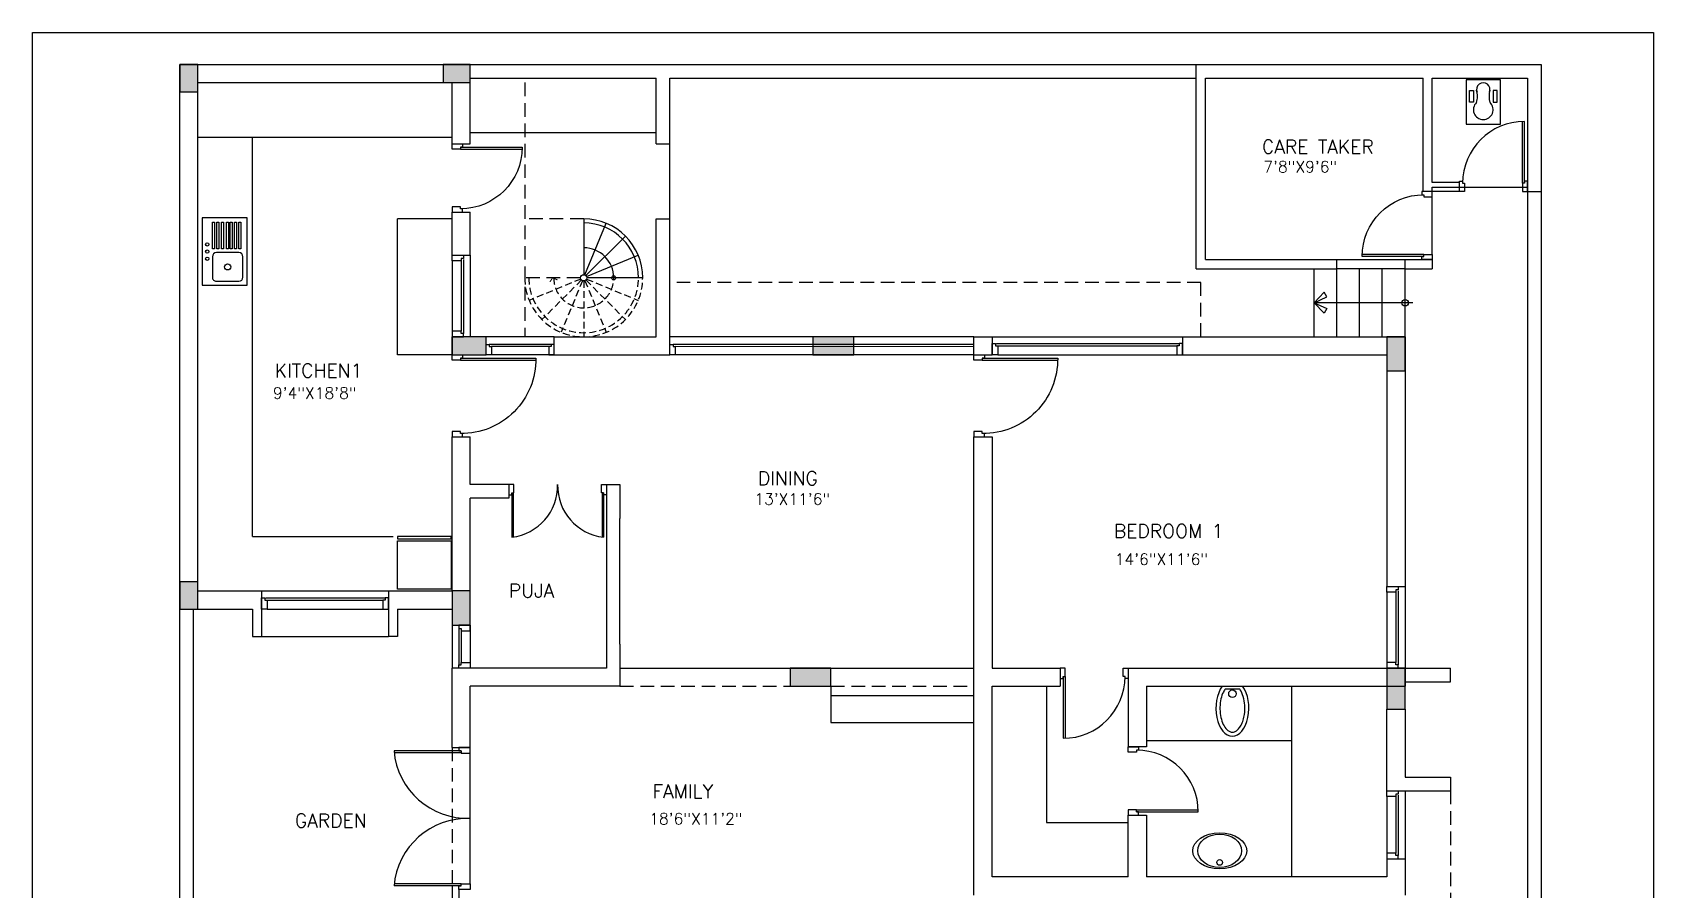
# Model space of a CAD drawing. Header units: inches. Extents: x 26246 to 28973, y 2110 to 3144.
# Drawn here: x 26874 to 27588, y 2767 to 3144 of the extents above; entities that cross this region are included whole.
import ezdxf

# ---------------------------------------------------------------- set-up
doc = ezdxf.new("R2010")
doc.units = ezdxf.units.IN
doc.header["$LTSCALE"] = 6
doc.header["$MEASUREMENT"] = 0
doc.linetypes.add('HIDDEN', pattern=[0.375, 0.25, -0.125])
doc.layers.get('0').update_dxf_attribs({"color": 8, "linetype": 'CONTINUOUS'})
doc.layers.get('Defpoints').update_dxf_attribs({"color": 8, "linetype": 'CONTINUOUS'})
for name, color, linetype in [('col', 2, 'CONTINUOUS'), ('COMMENTS', 10, 'CONTINUOUS'), ('door', 5, 'CONTINUOUS'), ('ELEVATION1', 8, 'HIDDEN'), ('FRAME', 3, 'CONTINUOUS'), ('FURN', 32, 'CONTINUOUS'), ('HATCH', 253, 'CONTINUOUS'), ('SITE', 6, 'CONTINUOUS'), ('stair', 40, 'CONTINUOUS'), ('TEXT', 3, 'CONTINUOUS'), ('WALL', 7, 'CONTINUOUS'), ('window', 4, 'CONTINUOUS')]:
    doc.layers.add(name, color=color, linetype=linetype)
doc.styles.add('SIMPLEX', font='simplex.shx', dxfattribs={"height": 6})

# ---------------------------------------------------------------- blocks, each defined once
blk = doc.blocks.new('RECTANG')
for p, q in [((1, 1), (0, 1)), ((0, 1), (0, 0)), ((1, 0), (1, 1)), ((0, 0), (1, 0))]:
    blk.add_line(p, q)
blk = doc.blocks.new('SINK1')
at = {"color": 0}
for p, q in [((17, -4), (17, -15)), ((29, -2), (19, -2)), ((31, -15), (31, -4)), ((19, -17), (29, -17))]:
    blk.add_line(p, q, dxfattribs=at)
for points in [[(2.03, -3.05), (15.09, -3.05), (15.09, -4.02), (2.03, -4.02)], [(2.03, -5.23), (15.09, -5.23), (15.09, -6.19), (2.03, -6.19)], [(2.03, -7.28), (15.09, -7.28), (15.09, -8.25), (2.03, -8.25)], [(2.03, -9.16), (15.09, -9.16), (15.09, -10.12), (2.03, -10.12)], [(2.03, -11.51), (15.09, -11.51), (15.09, -12.47), (2.03, -12.47)], [(2.03, -13.8), (15.09, -13.8), (15.09, -14.77), (2.03, -14.77)], [(2.03, -15.98), (15.09, -15.98), (15.09, -16.94), (2.03, -16.94)]]:
    blk.add_lwpolyline(points, close=True, dxfattribs=at)
for centre, radius in [((24, -9.5), 1.5), ((13, -19.5), 0.791), ((16.5, -19.5), 0.791), ((20, -19.5), 0.791)]:
    blk.add_circle(centre, radius, dxfattribs=at)
for centre, start, end in [((19, -4), 90, 180), ((29, -4), 0, 90), ((19, -15), 180, 270), ((29, -15), 270, 360)]:
    blk.add_arc(centre, 2, start, end, dxfattribs=at)
at = {"color": 0, "xscale": 22, "yscale": 33, "zscale": 22, "rotation": 90}
blk.add_blockref('RECTANG', (33, -22), dxfattribs=at)
blk = doc.blocks.new('FRAME')
at = {"layer": 'FRAME', "lineweight": -2}
for p, q in [((-2.5, 4), (-2.5, 0)), ((-1.5, 4), (-2.5, 4)), ((-2.5, 0), (0, 0)), ((-1.5, 5), (-1.5, 4)), ((0, 5), (-1.5, 5)), ((0, 0), (0, 5))]:
    blk.add_line(p, q, dxfattribs=at)
blk = doc.blocks.new('DOOR')
at = {"layer": 'door'}
for p, q in [((-2.5, 4), (-2.5, 39.99)), ((-1.5, 4), (-1.5, 39.99))]:
    blk.add_line(p, q, dxfattribs=at)
blk.add_arc((-1.99, 4.48), 35.51, 89.21121, 180.76668, dxfattribs=at)
at = {"layer": 'FRAME', "xscale": -1}
blk.add_blockref('FRAME', (-39, 0), dxfattribs=at)
at = {"layer": 'FRAME'}
blk.add_blockref('FRAME', (0, 0), dxfattribs=at)
blk = doc.blocks.new('DOOR1')
at = {"layer": 'door'}
for p, q in [((-2.5, 4), (-2.5, 33.99)), ((-1.5, 4), (-1.5, 33.99))]:
    blk.add_line(p, q, dxfattribs=at)
blk.add_arc((-1.49, 3.98), 30.01, 90.01877, 179.95469, dxfattribs=at)
at = {"layer": 'FRAME', "xscale": -1}
blk.add_blockref('FRAME', (-33, 0), dxfattribs=at)
at = {"layer": 'FRAME'}
blk.add_blockref('FRAME', (0, 0), dxfattribs=at)
blk = doc.blocks.new('SINK')
at = {"layer": 'FURN'}
blk.add_circle((0, -9.88), 0.939, dxfattribs=at)
for major_axis, ratio in [((9, 0), 0.666667), ((7.31, 0), 0.765268)]:
    blk.add_ellipse((0, -6), major_axis=major_axis, ratio=ratio, dxfattribs=at)
blk = doc.blocks.new('WC')
at = {"layer": 'FURN'}
for p, q in [((20.28, 0.74), (20.28, -5.44)), ((21.34, 2.15), (21.34, -6.85))]:
    blk.add_line(p, q, dxfattribs=at)
blk.add_circle((18.07, -2.35), 1.64, dxfattribs=at)
blk.add_ellipse((11.66, -2.35), major_axis=(12.32, 0), ratio=0.590185, start_param=0.666986, end_param=5.616199, dxfattribs=at)
blk.add_open_spline([(20.28, 0.74), (19.86, 1.05), (19.37, 1.36), (17.92, 2.08), (16.88, 2.45), (14.61, 2.97), (13.39, 3.12), (10.92, 3.18), (9.68, 3.1), (7.33, 2.69), (6.22, 2.37), (4.28, 1.57), (3.45, 1.08), (2.33, 0.18), (1.96, -0.22), (1.42, -1.01), (1.26, -1.39), (1.08, -2.1), (1.07, -2.45), (1.2, -3.16), (1.34, -3.53), (1.82, -4.31), (2.16, -4.71), (3.06, -5.49), (3.61, -5.87), (4.9, -6.55), (5.63, -6.85), (7.22, -7.35), (8.08, -7.54), (10.27, -7.86), (11.64, -7.91), (14.31, -7.73), (15.61, -7.49), (17.95, -6.78), (18.98, -6.31), (19.98, -5.66), (20.13, -5.55), (20.28, -5.44)], degree=3, knots=[0.666986, 0.666986, 0.666986, 0.666986, 0.870667, 0.870667, 1.198761, 1.198761, 1.526855, 1.526855, 1.854949, 1.854949, 2.183043, 2.183043, 2.511137, 2.511137, 2.756166, 2.756166, 3.001195, 3.001195, 3.246224, 3.246224, 3.491253, 3.491253, 3.736282, 3.736282, 3.981311, 3.981311, 4.22634, 4.22634, 4.471369, 4.471369, 4.829101, 4.829101, 5.186834, 5.186834, 5.544567, 5.544567, 5.616199, 5.616199, 5.616199, 5.616199], dxfattribs=at)

msp = doc.modelspace()

# ---------------------------------------------------------------- hatches: boundary and pattern name
at = {"layer": 'HATCH', "lineweight": -2}
for points in [[(26938.77, 3118.12), (26946.77, 3118.12), (26946.77, 3130.12), (26938.77, 3130.12)], [(27054.77, 3130.12), (27054.77, 3122.12), (27066.77, 3122.12), (27066.77, 3130.12)], [(27073.77, 3002.12), (27073.77, 3010.12), (27058.77, 3010.12), (27058.77, 3002.12)], [(27235.83, 3002.12), (27235.83, 3010.12), (27217.83, 3010.12), (27217.83, 3002.12)], [(27470.77, 2995.12), (27478.77, 2995.12), (27478.77, 3010.12), (27470.77, 3010.12)], [(26938.77, 2890.12), (26946.77, 2890.12), (26946.77, 2902.12), (26938.77, 2902.12)], [(27058.77, 2883.12), (27066.77, 2883.12), (27066.77, 2898.12), (27058.77, 2898.12)], [(27225.77, 2856.12), (27225.77, 2864.12), (27207.77, 2864.12), (27207.77, 2856.12)], [(27470.77, 2846.12), (27478.77, 2846.12), (27478.77, 2864.12), (27470.77, 2864.12)]]:
    msp.add_hatch(color=256, dxfattribs=at).paths.add_polyline_path(points)

# ---------------------------------------------------------------- linework, layer by layer
at = {"layer": 'col', "lineweight": -2}
for points in [[(26938.77, 3118.12), (26946.77, 3118.12), (26946.77, 3130.12), (26938.77, 3130.12)], [(27054.77, 3130.12), (27054.77, 3122.12), (27066.77, 3122.12), (27066.77, 3130.12)], [(27073.77, 3002.12), (27073.77, 3010.12), (27058.77, 3010.12), (27058.77, 3002.12)], [(27470.77, 2995.12), (27478.77, 2995.12), (27478.77, 3010.12), (27470.77, 3010.12)], [(26938.77, 2890.12), (26946.77, 2890.12), (26946.77, 2902.12), (26938.77, 2902.12)], [(27058.77, 2883.12), (27066.77, 2883.12), (27066.77, 2898.12), (27058.77, 2898.12)]]:
    msp.add_lwpolyline(points, close=True, dxfattribs=at)
at = {"layer": 'col'}
for points in [[(27235.83, 3002.12), (27235.83, 3010.12), (27217.83, 3010.12), (27217.83, 3002.12)], [(27235.83, 3002.12), (27235.83, 3010.12), (27217.83, 3010.12), (27217.83, 3002.12)], [(27225.77, 2856.12), (27225.77, 2864.12), (27207.77, 2864.12), (27207.77, 2856.12)], [(27225.77, 2856.12), (27225.77, 2864.12), (27207.77, 2864.12), (27207.77, 2856.12)], [(27470.77, 2846.12), (27478.77, 2846.12), (27478.77, 2864.12), (27470.77, 2864.12)], [(27470.77, 2846.12), (27478.77, 2846.12), (27478.77, 2864.12), (27470.77, 2864.12)]]:
    msp.add_lwpolyline(points, close=True, dxfattribs=at)
at = {"layer": 'COMMENTS', "lineweight": -2, "ltscale": 2}
msp.add_line((27103.77, 3002.12), (27103.77, 3010.12), dxfattribs=at)
at = {"layer": 'Defpoints', "lineweight": -2, "ltscale": 10}
msp.add_lwpolyline([(26873.8, 3144.25), (27588.33, 3144.25), (27588.33, 2110.14), (26873.8, 2110.14)], close=True, dxfattribs=at)
at = {"layer": 'door'}
for p, q in [((27085.1, 2941.43), (27085.1, 2921.83)), ((27085.65, 2941.43), (27085.65, 2921.83)), ((27124.89, 2941.43), (27124.89, 2921.83)), ((27125.44, 2941.43), (27125.44, 2921.83)), ((27062.77, 2827.69), (27033.17, 2827.69)), ((27062.77, 2826.8), (27033.17, 2826.8)), ((27062.77, 2769.04), (27033.17, 2769.04)), ((27062.77, 2768.15), (27033.17, 2768.15))]:
    msp.add_line(p, q, dxfattribs=at)
for centre, radius, start, end in [((27082.41, 2944.54), 22.87, 276.76036, 1.1177), ((27128.14, 2944.54), 22.87, 178.8823, 263.23964), ((27065.64, 2830.52), 32.6, 184.98304, 271.97216), ((27065.64, 2765.32), 32.6, 88.02784, 175.01696)]:
    msp.add_arc(centre, radius, start, end, dxfattribs=at)
at = {"layer": 'ELEVATION1', "color": 8, "ltscale": 4}
for p, q in [((27090.77, 3122.12), (27090.77, 3010.12)), ((27116.77, 3062.12), (27090.77, 3062.12)), ((27115.4, 3036.12), (27090.77, 3036.12)), ((27388.77, 3034.12), (27154.77, 3034.12)), ((27388.77, 3010.12), (27388.77, 3034.12)), ((27132.77, 2856.12), (27217.77, 2856.12)), ((27225.77, 2856.12), (27288.77, 2856.12)), ((27058.77, 2829.12), (27058.77, 2768.33))]:
    msp.add_line(p, q, dxfattribs=at)
at = {"layer": 'ELEVATION1', "color": 5, "linetype": 'Continuous', "lineweight": -2, "ltscale": 2}
msp.add_line((27154.77, 3062.12), (27154.77, 3095.12), dxfattribs=at)
at = {"layer": 'ELEVATION1', "color": 8, "ltscale": 2}
for p, q in [((27115.5, 3035.6), (27092.75, 3026.17)), ((27115.8, 3035.16), (27098.38, 3017.74)), ((27116.24, 3034.86), (27106.82, 3012.1)), ((27116.77, 3034.75), (27116.77, 3010.12)), ((27117.29, 3034.86), (27126.72, 3012.1)), ((27117.73, 3035.16), (27135.15, 3017.74)), ((27118.03, 3035.6), (27140.79, 3026.17))]:
    msp.add_line(p, q, dxfattribs=at)
at = {"layer": 'ELEVATION1', "ltscale": 4}
msp.add_line((27498.77, 2810.12), (27498.77, 2714.12), dxfattribs=at)
at = {"layer": 'ELEVATION1', "color": 8, "ltscale": 4, "const_width": 0.456}
msp.add_lwpolyline([(27101.87, 3034.33), (27103.08, 3036.12), (27105.26, 3035.18)], dxfattribs=at)
at = {"layer": 'ELEVATION1', "color": 8, "ltscale": 2}
for radius, end in [(26, 0), (24.18, 0), (13.23, 360)]:
    msp.add_arc((27116.77, 3036.12), radius, 180, end, dxfattribs=at)
at = {"layer": 'FURN', "linetype": 'Continuous'}
msp.add_line((26946.77, 3098.12), (27058.77, 3098.12), dxfattribs=at)
at = {"layer": 'FURN'}
for p, q in [((26970.77, 2922.12), (26970.77, 3098.12)), ((27066.77, 3100.12), (27148.77, 3100.12)), ((27034.77, 3002.12), (27034.77, 3062.12)), ((27058.77, 3062.12), (27034.77, 3062.12)), ((27058.77, 3002.12), (27034.77, 3002.12)), ((26970.77, 2922.12), (27032.77, 2922.12)), ((27320.77, 2856.12), (27320.77, 2796.12)), ((27428.77, 2856.12), (27428.77, 2796.12)), ((27428.77, 2832.12), (27364.77, 2832.12)), ((27320.77, 2796.12), (27356.77, 2796.12)), ((27428.77, 2796.12), (27428.77, 2772.12))]:
    msp.add_line(p, q, dxfattribs=at)
at = {"layer": 'FURN', "linetype": 'Continuous', "lineweight": -2, "ltscale": 2}
for p, q in [((27490.77, 3076.12), (27532.77, 3076.12)), ((27490.77, 3046.12), (27490.77, 3076.12))]:
    msp.add_line(p, q, dxfattribs=at)
at = {"layer": 'FURN', "lineweight": -2, "ltscale": 10}
msp.add_line((27066.77, 2769.15), (27066.77, 2826.69), dxfattribs=at)
at = {"layer": 'FURN'}
for points in [[(27505.76, 3103.87), (27520.84, 3103.87), (27520.84, 3123.38), (27505.76, 3123.38)], [(27508.9, 3113.52), (27507.14, 3113.52), (27507.14, 3118.69), (27508.9, 3118.69)], [(27517.6, 3113.52), (27519.35, 3113.52), (27519.35, 3118.69), (27517.6, 3118.69)]]:
    msp.add_lwpolyline(points, close=True, dxfattribs=at)
at = {"layer": 'FURN', "lineweight": -2, "ltscale": 10}
for points in [[(27034.75, 2922.12), (27034.75, 2921.04), (27058.38, 2921.04), (27058.38, 2922.12)], [(27058.38, 2920.21), (27058.38, 2898.89), (27034.75, 2898.89), (27034.75, 2920.21)]]:
    msp.add_lwpolyline(points, close=True, dxfattribs=at)
at = {"layer": 'FURN', "ltscale": 10}
for centre, radius, start, end in [((27501.96, 3116.17), 8.75, 340.96589, 17.31328), ((27513.25, 3119.06), 2.96, 336.94601, 203.05399), ((27524.54, 3116.17), 8.75, 162.68672, 199.03411), ((27513.25, 3110.2), 4.34, 134.13173, 45.86827)]:
    msp.add_arc(centre, radius, start, end, dxfattribs=at)
at = {"layer": 'SITE', "linetype": 'Continuous'}
for p, q in [((27066.77, 3130.12), (27386.77, 3130.12)), ((27066.77, 3124.12), (27148.77, 3124.12)), ((27148.77, 3095.12), (27148.77, 3124.12)), ((27154.77, 3124.12), (27386.77, 3124.12)), ((27154.77, 3095.12), (27154.77, 3124.12)), ((27148.77, 3095.12), (27154.77, 3095.12)), ((27532.77, 3074.12), (27532.77, 2170.12)), ((27538.77, 3074.12), (27538.77, 2170.12))]:
    msp.add_line(p, q, dxfattribs=at)
at = {"layer": 'stair'}
for p, q in [((27116.77, 3062.12), (27116.77, 3037.49)), ((27117.29, 3037.39), (27126.72, 3060.14)), ((27117.73, 3037.09), (27135.15, 3054.51)), ((27118.03, 3036.65), (27140.79, 3046.07)), ((27438.77, 3010.12), (27438.77, 3040.12)), ((27448.77, 3010.12), (27448.77, 3040.12)), ((27458.77, 3010.12), (27458.77, 3040.12)), ((27468.77, 3010.12), (27468.77, 3040.12)), ((27478.77, 3010.12), (27478.77, 3040.12)), ((27142.77, 3036.12), (27118.13, 3036.12)), ((27132.77, 2864.12), (27217.77, 2864.12)), ((27225.77, 2864.12), (27288.77, 2864.12)), ((27225.77, 2864.12), (27288.77, 2864.12)), ((27225.77, 2864.12), (27288.77, 2864.12)), ((27225.77, 2856.12), (27225.77, 2840.12)), ((27225.77, 2852.12), (27288.77, 2852.12)), ((27225.77, 2840.12), (27288.77, 2840.12))]:
    msp.add_line(p, q, dxfattribs=at)
at = {"layer": 'stair', "color": 5}
msp.add_line((27482.24, 3025.12), (27438.77, 3025.12), dxfattribs=at)
for points in [[(27438.77, 3025.12), (27444.24, 3027.71), (27443.16, 3029.75), (27438.77, 3025.12)], [(27438.77, 3025.12), (27444.24, 3022.53), (27443.16, 3020.5), (27438.77, 3025.12)]]:
    msp.add_lwpolyline(points, dxfattribs=at)
at = {"layer": 'stair'}
for centre, radius in [((27116.77, 3036.12), 1.37), ((27129.99, 3036.12), 0.912)]:
    msp.add_circle(centre, radius, dxfattribs=at)
at = {"layer": 'stair', "color": 5}
msp.add_circle((27478.82, 3025.12), 1.39, dxfattribs=at)
at = {"layer": 'stair'}
for radius in [26, 24.18, 13.23]:
    msp.add_arc((27116.77, 3036.12), radius, 0, 90, dxfattribs=at)
at = {"layer": 'WALL'}
for p, q in [((26938.77, 3130.12), (27066.77, 3130.12)), ((26938.77, 2890.12), (26938.77, 3130.12)), ((27066.77, 3095.12), (27066.77, 3130.12)), ((27386.77, 3130.12), (27538.77, 3130.12)), ((27386.77, 3040.12), (27386.77, 3130.12)), ((27538.77, 3130.12), (27538.77, 3074.12)), ((27390.77, 3124.12), (27486.77, 3124.12)), ((27390.77, 3044.12), (27390.77, 3124.12)), ((27486.77, 3074.12), (27486.77, 3124.12)), ((27490.77, 3124.12), (27532.77, 3124.12)), ((27490.77, 3078.12), (27490.77, 3124.12)), ((27532.77, 3124.12), (27532.77, 3074.12)), ((26946.77, 3122.12), (27058.77, 3122.12)), ((26946.77, 2898.12), (26946.77, 3122.12)), ((27058.77, 3095.12), (27058.77, 3122.12)), ((27058.77, 3095.12), (27066.77, 3095.12)), ((27502.77, 3074.12), (27486.77, 3074.12)), ((27502.77, 3078.12), (27490.77, 3078.12)), ((27502.77, 3074.12), (27502.77, 3078.12)), ((27532.77, 3074.12), (27538.77, 3074.12)), ((27058.77, 3046.12), (27058.77, 3065.12)), ((27066.77, 3046.12), (27066.77, 3065.12)), ((27148.77, 3010.12), (27148.77, 3062.12)), ((27148.77, 3062.12), (27154.77, 3062.12)), ((27154.77, 3002.12), (27154.77, 3062.12)), ((27058.77, 3046.12), (27066.77, 3046.12)), ((27390.77, 3044.12), (27448.77, 3044.12)), ((27448.77, 3040.12), (27448.77, 3044.12)), ((27478.77, 3044.12), (27490.77, 3044.12)), ((27478.77, 3040.12), (27478.77, 3044.12)), ((27490.77, 3044.12), (27490.77, 3040.12)), ((27386.77, 3040.12), (27448.77, 3040.12)), ((27478.77, 3040.12), (27490.77, 3040.12)), ((27058.77, 3002.12), (27058.77, 3010.12)), ((27066.77, 3010.12), (27066.77, 3010.12)), ((27103.77, 3010.12), (27148.77, 3010.12)), ((27288.77, 3010.12), (27296.77, 3010.12)), ((27296.77, 3010.12), (27296.77, 3002.12)), ((27380.77, 3010.12), (27380.77, 3002.12)), ((27380.77, 3010.12), (27478.77, 3010.12)), ((27478.77, 3010.12), (27478.77, 2900.12)), ((27103.77, 3002.12), (27154.77, 3002.12)), ((27380.77, 3002.12), (27470.77, 3002.12)), ((27470.77, 3002.12), (27470.77, 2900.12)), ((27058.77, 2966.12), (27066.77, 2966.12)), ((27058.77, 2898.12), (27058.77, 2966.12)), ((27066.77, 2944.98), (27066.77, 2966.12)), ((27066.77, 2944.98), (27066.77, 2966.12)), ((27296.77, 2966.12), (27296.77, 2864.12)), ((27083.77, 2944.98), (27066.77, 2944.98)), ((27083.77, 2944.98), (27083.77, 2938.98)), ((27126.77, 2944.98), (27126.77, 2874.63)), ((27132.77, 2944.98), (27132.77, 2930.12)), ((27066.77, 2898.12), (27066.77, 2938.98)), ((27066.77, 2936.12), (27066.77, 2938.98)), ((27083.77, 2938.98), (27066.77, 2938.98)), ((27132.77, 2874.63), (27132.77, 2930.12)), ((26946.77, 2898.12), (26974.77, 2898.12)), ((27030.77, 2898.12), (27030.77, 2890.12)), ((27030.77, 2898.12), (27058.77, 2898.12)), ((26938.77, 2890.12), (26970.77, 2890.12)), ((26970.77, 2890.12), (26970.77, 2878.12)), ((26974.77, 2890.12), (26974.77, 2878.12)), ((27030.77, 2890.12), (27030.77, 2878.12)), ((27034.77, 2890.12), (27058.77, 2890.12)), ((27034.77, 2890.12), (27034.77, 2878.12)), ((26970.77, 2878.12), (26974.77, 2878.12)), ((27034.77, 2878.12), (27030.77, 2878.12)), ((27126.77, 2874.63), (27126.77, 2864.12)), ((27132.77, 2874.63), (27132.77, 2864.12)), ((27058.77, 2856.12), (27058.77, 2864.12)), ((27126.77, 2864.12), (27058.77, 2864.12)), ((27132.77, 2864.12), (27132.77, 2856.12)), ((27296.77, 2864.12), (27326.77, 2864.12)), ((27326.77, 2864.12), (27326.77, 2856.12)), ((27356.77, 2864.12), (27356.77, 2829.38)), ((27478.77, 2864.12), (27478.77, 2856.12)), ((27058.77, 2829.19), (27058.77, 2856.12)), ((27132.77, 2856.12), (27066.77, 2856.12)), ((27296.77, 2856.12), (27326.77, 2856.12)), ((27364.77, 2856.12), (27364.77, 2829.38)), ((27364.77, 2799.38), (27364.77, 2772.12)), ((27470.77, 2780.12), (27470.77, 2772.12)), ((27470.77, 2780.12), (27478.77, 2780.12)), ((27478.77, 2780.12), (27478.77, 2764.12)), ((27356.77, 2772.12), (27296.77, 2772.12)), ((27470.77, 2772.12), (27364.77, 2772.12))]:
    msp.add_line(p, q, dxfattribs=at)
at = {"layer": 'WALL', "lineweight": -2, "ltscale": 10}
for p, q in [((27058.77, 3065.12), (27066.77, 3065.12)), ((27288.77, 3002.12), (27288.77, 3010.12)), ((27288.77, 2764.12), (27288.77, 2966.12)), ((26974.77, 2898.12), (26974.77, 2890.12)), ((27470.77, 2900.12), (27478.77, 2900.12)), ((26938.77, 2564.12), (26938.77, 2890.12)), ((26944.77, 2722.12), (26944.77, 2890.12)), ((27217.77, 2864.12), (27225.77, 2864.12)), ((27356.77, 2864.12), (27478.77, 2864.12)), ((27478.77, 2864.12), (27498.77, 2864.12)), ((27478.77, 2858.12), (27498.77, 2858.12)), ((27498.77, 2858.12), (27498.77, 2864.12)), ((27296.77, 2772.12), (27296.77, 2856.12)), ((27364.77, 2856.12), (27478.77, 2856.12)), ((27470.77, 2810.12), (27470.77, 2846.12)), ((27478.77, 2846.12), (27478.77, 2816.12)), ((27364.77, 2829.38), (27356.77, 2829.38)), ((27478.77, 2816.12), (27498.77, 2816.12)), ((27498.77, 2816.12), (27498.77, 2810.12)), ((27470.77, 2810.12), (27498.77, 2810.12)), ((27356.77, 2799.38), (27364.77, 2799.38)), ((27356.77, 2772.12), (27356.77, 2799.38))]:
    msp.add_line(p, q, dxfattribs=at)
at = {"layer": 'WALL', "linetype": 'Continuous', "lineweight": -2, "ltscale": 2}
for p, q in [((27288.77, 3002.12), (27296.77, 3002.12)), ((27288.77, 2966.12), (27296.77, 2966.12)), ((27126.77, 2944.98), (27132.77, 2944.98))]:
    msp.add_line(p, q, dxfattribs=at)
at = {"layer": 'WALL'}
msp.add_lwpolyline([(27058.77, 2829.19), (27066.77, 2829.19), (27066.77, 2856.12)], dxfattribs=at)
at = {"layer": 'window'}
for p, q in [((27062.77, 3044.18), (27062.77, 3012.62)), ((27063.77, 3044.18), (27063.77, 3011.62)), ((27102.38, 3006.74), (27075.15, 3006.74)), ((27101.46, 3005.82), (27076.08, 3005.82)), ((27288.77, 3006.74), (27156.15, 3006.74)), ((27288.77, 3005.74), (27157.07, 3005.82)), ((27298.71, 3007.12), (27379.27, 3007.12)), ((27298.71, 3006.12), (27378.27, 3006.12)), ((26976.71, 2895.12), (27029.27, 2895.12)), ((26976.71, 2894.12), (27028.27, 2894.12)), ((27474.77, 2898.18), (27474.77, 2866.62)), ((27475.77, 2898.18), (27475.77, 2865.62)), ((27061.77, 2881.62), (27061.77, 2865.62)), ((27062.77, 2881.18), (27062.77, 2866.62)), ((27474.77, 2808.18), (27474.77, 2782.62)), ((27475.77, 2808.18), (27475.77, 2781.62)), ((27061.77, 2766.9), (27061.77, 2723.62))]:
    msp.add_line(p, q, dxfattribs=at)
at = {"layer": 'window', "color": 5}
for p, q in [((27066.77, 3046.12), (27066.77, 3010.12)), ((27448.77, 3044.12), (27478.77, 3044.12)), ((27058.77, 3043.62), (27058.77, 3012.62)), ((27478.77, 3040.12), (27448.77, 3040.12)), ((27103.77, 3010.12), (27073.77, 3010.12)), ((27288.77, 3010.12), (27154.77, 3010.12)), ((27296.77, 3010.12), (27380.77, 3010.12)), ((27103.77, 3002.12), (27073.77, 3002.12)), ((27288.77, 3002.12), (27157.27, 3002.12)), ((27299.27, 3002.12), (27378.27, 3002.12)), ((26974.77, 2898.12), (27030.77, 2898.12)), ((27470.77, 2897.62), (27470.77, 2866.62)), ((27478.77, 2900.12), (27478.77, 2864.12)), ((26977.27, 2890.12), (27028.27, 2890.12)), ((27058.77, 2883.12), (27058.77, 2864.12)), ((27058.77, 2880.12), (27058.77, 2864.12)), ((27066.77, 2883.12), (27066.77, 2864.12)), ((27066.77, 2880.62), (27066.77, 2866.62)), ((26974.77, 2878.12), (27030.77, 2878.12)), ((27478.77, 2810.12), (27478.77, 2780.12)), ((27470.77, 2807.62), (27470.77, 2782.62)), ((27058.77, 2768.4), (27058.77, 2722.12))]:
    msp.add_line(p, q, dxfattribs=at)

# ---------------------------------------------------------------- block references
at = {"layer": 'door', "xscale": 0.9090909090919013, "yscale": 0.9090909090919013, "zscale": 0.9090909090919013}
msp.add_blockref('DOOR1', (27532.77, 3074.12), dxfattribs=at)
at = {"layer": 'door'}
for name, p, xscale, yscale, zscale, rotation in [('DOOR1', (27058.77, 3095.12), -0.9090909090909918, 0.9090909090909918, 0.9090909090909091, 270), ('DOOR1', (27490.77, 3044.12), -0.9090909090919013, 0.9090909090919013, 0.9090909090909091, 90), ('DOOR', (27058.77, 3002.12), -0.923076923077133, 0.923076923077133, 0.9230769230771096, 270), ('DOOR', (27288.77, 3002.12), -0.923076923077133, 0.923076923077133, 0.9230769230771096, 270), ('DOOR1', (27326.77, 2864.12), 0.9090909090909918, 0.9090909090909918, 0.9090909090909918, 180), ('DOOR1', (27356.77, 2799.38), 0.9090909090909918, 0.9090909090909918, 0.9090909090909918, 270)]:
    msp.add_blockref(name, p, dxfattribs=dict(at, xscale=xscale, yscale=yscale, zscale=zscale, rotation=rotation))
at = {"layer": 'FRAME', "xscale": -1}
for p, rotation in [((27058.77, 3046.12), 270), ((27470.77, 2900.12), 270), ((27066.77, 2864.12), 90), ((27470.77, 2810.12), 270), ((27066.77, 2766.65), 90)]:
    msp.add_blockref('FRAME', p, dxfattribs=dict(at, rotation=rotation))
at = {"layer": 'FRAME'}
for p, rotation in [((27058.77, 3010.12), 270), ((27066.77, 2883.12), 90), ((27470.77, 2864.12), 270), ((27066.77, 2829.19), 90), ((27470.77, 2780.12), 270)]:
    msp.add_blockref('FRAME', p, dxfattribs=dict(at, rotation=rotation))
for p, xscale, yscale, zscale in [((27073.77, 3002.12), -0.923076923077133, 0.923076923077133, 0.923076923077042), ((27103.77, 3002.12), 0.9230769230780425, 0.9230769230780425, 0.9230769230780425), ((27154.77, 3002.12), -0.923076923077133, 0.923076923077133, 0.923076923077042)]:
    msp.add_blockref('FRAME', p, dxfattribs=dict(at, xscale=xscale, yscale=yscale, zscale=zscale))
at = {"layer": 'FRAME', "xscale": -1}
for p in [(27296.77, 3002.12), (26974.77, 2890.12)]:
    msp.add_blockref('FRAME', p, dxfattribs=at)
at = {"layer": 'FRAME'}
for p in [(27380.77, 3002.12), (27030.77, 2890.12)]:
    msp.add_blockref('FRAME', p, dxfattribs=at)
at = {"layer": 'FRAME', "xscale": 0.8870702183967296, "yscale": 0.8870702183967296, "zscale": 0.8870702183967296, "rotation": 180}
msp.add_blockref('FRAME', (27083.77, 2944.98), dxfattribs=at)
at = {"layer": 'FRAME', "extrusion": (0, 0, -1), "xscale": 0.8870702183967296, "yscale": 0.8870702183967296, "zscale": -0.8870702183966391, "rotation": 180}
msp.add_blockref('FRAME', (-27126.77, 2944.98), dxfattribs=at)
at = {"layer": 'FURN', "xscale": 0.900000000000091, "yscale": 0.900000000000091, "zscale": 0.900000000000091, "rotation": 270}
msp.add_blockref('SINK1', (26968.4, 3062.53), dxfattribs=at)
at = {"layer": 'FURN', "rotation": 90}
msp.add_blockref('WC', (27400.34, 2834.79), dxfattribs=at)
at = {"layer": 'FURN', "xscale": 1.319999999999709, "yscale": 1.319999999999709, "zscale": 1.319999999999709}
msp.add_blockref('SINK', (27397.1, 2791.56), dxfattribs=at)

# ---------------------------------------------------------------- texts
at = {"layer": 'TEXT', "lineweight": -2, "ltscale": 10, "style": 'SIMPLEX'}
for s, height, p in [('CARE TAKER', 6.05, (27415.73, 3090.86)), ('7\'8"X9\'6"', 5, (27416.33, 3082.56)), ('KITCHEN1', 6.05, (26980.56, 2992.23)), ('9\'4"X18\'8"', 5, (26979.82, 2982.86)), ('DINING', 6.05, (27193.5, 2944.79)), ('13\'X11\'6"', 5, (27192.02, 2936.15)), ('BEDROOM 1', 6.05, (27350.46, 2921.52)), ('14\'6"X11\'6"', 5, (27350.84, 2909.63)), ('PUJA', 6.05, (27083.81, 2895.26)), ('FAMILY', 6.05, (27147.07, 2806.83)), ('FAMILY', 6.05, (27147.07, 2806.83)), ('18\'6"X11\'2"', 5, (27145.67, 2795.27))]:
    msp.add_text(s, height=height, dxfattribs=at).set_placement(p)
at = {"layer": 'TEXT', "ltscale": 100, "style": 'SIMPLEX'}
msp.add_text('GARDEN', height=6.05, dxfattribs=at).set_placement((26989.49, 2793.94))

doc.saveas('drawing.dxf')
